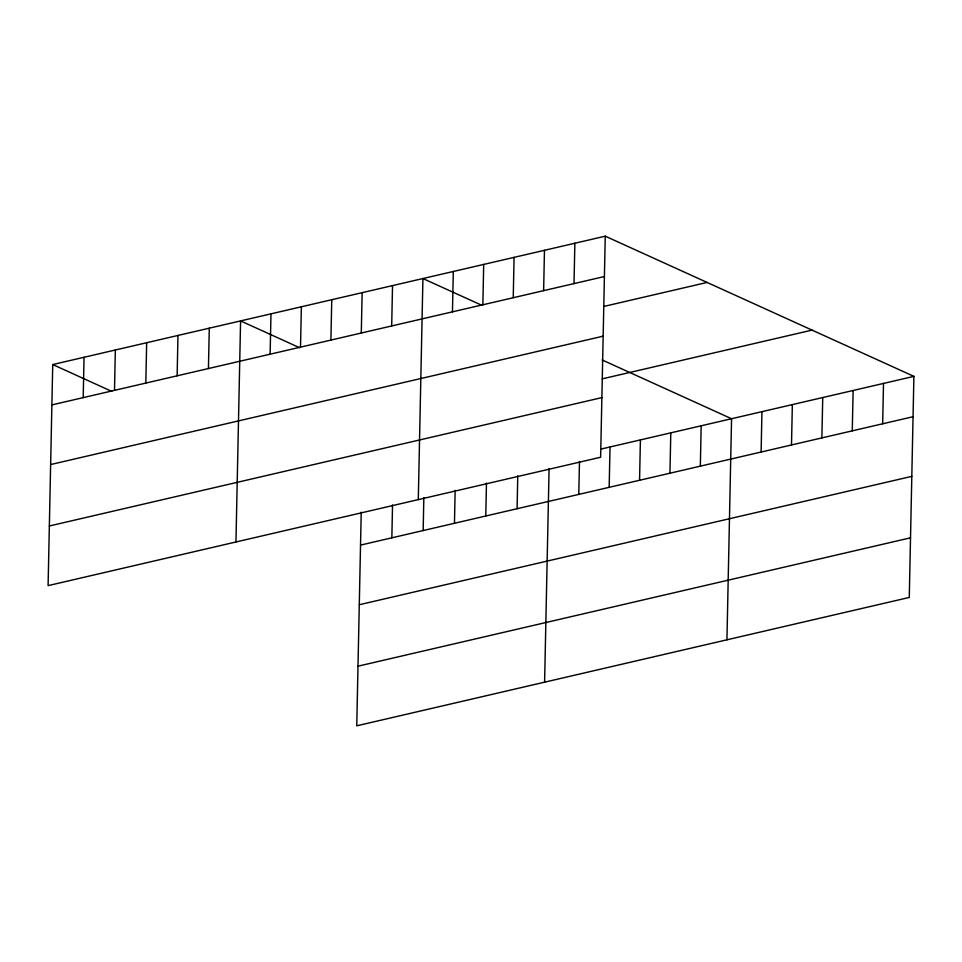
<?xml version="1.0" encoding="UTF-8"?>
<svg xmlns="http://www.w3.org/2000/svg" width="962" height="962" viewBox="0 0 962 962"><rect width="100%" height="100%" fill="white"/><g stroke="black" fill="none" stroke-linecap="round" stroke-linejoin="round"><path stroke-width="1.44" d="M52.73 364.55L48.1 585.63L600.625 457.251L605.254 236.183L52.73 364.55L111.7 391.342M83.201 397.631L84.043 357.275M114.502 390.356L115.344 350M145.815 383.092L146.657 342.737M177.128 375.817L177.97 335.461M208.429 368.542L209.283 328.186M235.955 541.979L240.584 320.911L299.555 347.691M270.13 354.208L270.971 313.84M300.517 347.138L301.371 306.782M330.904 340.079L331.758 299.723M361.291 333.02L362.145 292.664M361.219 512.217L356.746 725.817L909.27 597.45L913.9 376.37L605.254 236.183M391.69 325.962L392.532 285.606M391.847 537.83L392.532 504.942M418.29 499.615L422.919 278.547L481.89 305.327M423.148 530.555L423.845 497.667M452.465 311.844L453.306 271.488M454.461 523.28L455.146 490.392M482.852 304.774L483.694 264.418M485.774 516.005L486.459 483.116M513.239 297.715L514.081 257.359M517.087 508.73L517.772 475.841M543.626 290.656L544.468 250.3M544.6 682.178L549.086 468.578M574.013 283.598L574.867 243.242M578.775 494.396L579.473 461.507M609.174 487.337L610.016 446.981M639.562 480.278L640.403 439.923M669.949 473.208L670.791 432.852M700.336 466.149L701.178 425.793M726.935 639.814L731.565 418.735L602.164 359.956M761.11 452.032L761.952 411.676M791.498 444.973L792.351 404.617M821.885 437.914L822.738 397.559M852.272 430.844L853.126 390.488M882.671 423.785L883.513 383.429M51.888 404.906L604.401 276.539M604.364 306.313L707.106 282.443M50.637 464.55L603.162 336.171M602.224 378.86L812.048 330.11M49.351 525.986L601.863 397.619M601.334 448.989L913.9 376.37M360.534 545.105L913.058 416.726M359.283 604.737L911.808 476.37M357.996 666.185L910.521 537.806"/></g></svg>
